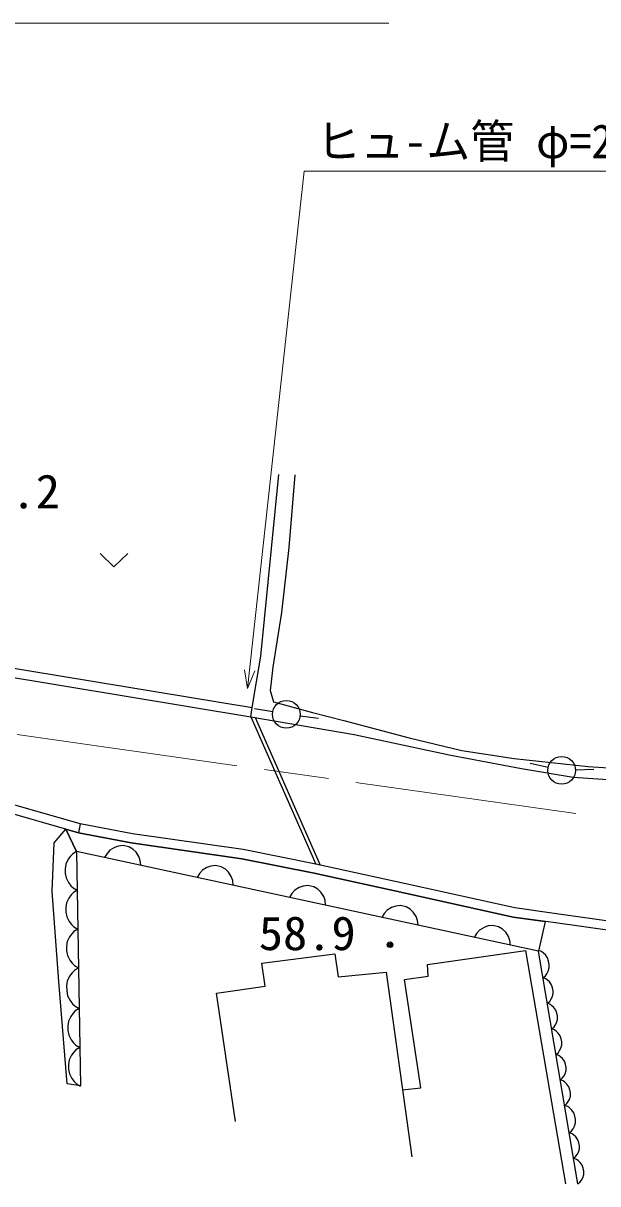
# Model space of a CAD drawing. Units: millimetres, scale not verified. Extents: x 40000 to 680000, y 20000 to 380000.
# Drawn here: x 209854 to 240912, y 248299 to 311075 of the extents above; entities that cross this region are included whole.
import ezdxf
from ezdxf.enums import TextEntityAlignment as Align

# ---------------------------------------------------------------- set-up
doc = ezdxf.new("R2010")
doc.units = ezdxf.units.MM
doc.header["$LTSCALE"] = 1000
doc.linetypes.add('CHAIN', pattern=[18.5, 12, -1.5, 3.5, -1.5])
for name, color, linetype, lineweight in [('M-BGD', 7, 'Continuous', 25), ('M-BMK', 2, 'CHAIN', 13), ('M-STR-HTXT', 7, 'Continuous', 13)]:
    doc.layers.add(name, color=color, linetype=linetype, lineweight=lineweight)
doc.styles.add('ＭＳ ゴシック', font='')
doc.styles.get('ＭＳ ゴシック').set_extended_font_data('MS Gothic')

msp = doc.modelspace()

# ---------------------------------------------------------------- linework, layer by layer
at = {"layer": 'M-BGD'}
for p, q in [((222693, 276845), (223667, 286661)), ((224543, 286643), (224219, 282708)), ((224219, 282708), (223821, 279206)), ((214007, 282387), (214757, 281667)), ((214757, 281667), (215507, 282387)), ((223821, 279206), (223352, 276246)), ((202367, 276845), (222151, 273560)), ((202449, 277338), (222233, 274053)), ((222233, 274053), (222693, 276845)), ((223352, 276246), (223208, 274982)), ((223208, 274982), (223388, 274368)), ((223388, 274368), (225482, 273791)), ((222151, 273560), (222233, 274053)), ((223341, 273823), (222356, 273997)), ((225482, 273791), (227179, 273358)), ((222151, 273560), (227735, 272599)), ((222151, 273560), (225670, 265593)), ((222388, 273519), (225913, 265540)), ((224824, 273607), (225818, 273492)), ((227179, 273358), (230717, 272419)), ((227735, 272599), (232970, 271480)), ((230717, 272419), (233569, 271733)), ((232970, 271480), (236797, 270758)), ((233569, 271733), (236385, 271300)), ((236385, 271300), (240393, 270866)), ((236797, 270758), (239577, 270289)), ((238225, 270823), (237249, 271040)), ((239707, 270685), (240707, 270719)), ((240393, 270866), (244003, 270650)), ((239577, 270289), (242248, 270108)), ((212937, 267771), (206671, 269570)), ((212843, 267280), (206588, 269073)), ((211527, 266739), (212164, 267475)), ((212164, 267475), (212735, 266277)), ((212735, 266277), (212164, 267475)), ((212164, 267475), (212843, 267280)), ((212937, 267771), (212843, 267280)), ((215766, 267229), (212937, 267771)), ((215684, 266736), (212843, 267280)), ((212843, 267280), (215684, 266736)), ((221749, 266377), (215766, 267229)), ((211421, 264110), (211527, 266739)), ((212735, 266277), (212527, 266148)), ((212735, 266277), (212948, 253594)), ((237710, 260877), (212735, 266277)), ((214544, 266336), (214384, 266166)), ((214781, 266490), (214544, 266336)), ((215002, 266565), (214781, 266490)), ((215254, 266592), (215002, 266565)), ((215567, 266524), (215254, 266592)), ((215784, 266395), (215567, 266524)), ((221664, 265884), (215684, 266736)), ((215684, 266736), (221664, 265884)), ((215954, 266236), (215784, 266395)), ((216108, 265998), (215954, 266236)), ((225670, 265593), (221749, 266377)), ((212158, 265595), (212121, 265343)), ((212280, 265849), (212158, 265595)), ((212403, 266020), (212280, 265849)), ((212527, 266148), (212403, 266020)), ((214384, 266166), (214255, 265949)), ((216183, 265777), (216108, 265998)), ((216210, 265526), (216183, 265777)), ((225572, 265103), (221664, 265884)), ((221664, 265884), (225572, 265103)), ((230538, 264518), (225670, 265593)), ((212121, 265343), (212125, 265091)), ((212125, 265091), (212171, 264840)), ((219379, 265086), (219250, 264868)), ((219539, 265256), (219379, 265086)), ((219777, 265410), (219539, 265256)), ((219997, 265485), (219777, 265410)), ((220249, 265512), (219997, 265485)), ((220562, 265444), (220249, 265512)), ((220779, 265315), (220562, 265444)), ((220949, 265156), (220779, 265315)), ((221103, 264918), (220949, 265156)), ((221178, 264697), (221103, 264918)), ((230431, 264029), (225572, 265103)), ((225572, 265103), (230431, 264029)), ((212171, 264840), (212301, 264590)), ((212301, 264590), (212430, 264424)), ((212430, 264424), (212558, 264300)), ((212558, 264300), (212770, 264177)), ((221205, 264446), (221178, 264697)), ((224772, 264329), (224534, 264176)), ((224992, 264405), (224772, 264329)), ((225244, 264432), (224992, 264405)), ((225557, 264364), (225244, 264432)), ((225774, 264235), (225557, 264364)), ((236432, 263218), (230538, 264518)), ((211776, 259243), (211421, 264110)), ((212316, 263750), (212194, 263496)), ((212439, 263920), (212316, 263750)), ((212563, 264048), (212439, 263920)), ((212770, 264177), (212563, 264048)), ((224374, 264006), (224245, 263788)), ((224534, 264176), (224374, 264006)), ((225945, 264076), (225774, 264235)), ((226098, 263838), (225945, 264076)), ((226173, 263617), (226098, 263838)), ((236344, 262725), (230431, 264029)), ((230431, 264029), (236344, 262725)), ((212194, 263496), (212156, 263243)), ((212156, 263243), (212160, 262991)), ((226200, 263366), (226173, 263617)), ((229529, 263096), (229369, 262926)), ((229767, 263249), (229529, 263096)), ((229988, 263324), (229767, 263249)), ((230239, 263352), (229988, 263324)), ((230552, 263284), (230239, 263352)), ((230769, 263155), (230552, 263284)), ((230940, 262996), (230769, 263155)), ((238561, 262927), (236432, 263218)), ((212160, 262991), (212206, 262740)), ((212206, 262740), (212337, 262490)), ((212337, 262490), (212465, 262324)), ((229369, 262926), (229240, 262708)), ((231093, 262758), (230940, 262996)), ((231168, 262537), (231093, 262758)), ((231195, 262286), (231168, 262537)), ((238493, 262431), (236344, 262725)), ((236344, 262725), (238077, 262488)), ((238077, 262488), (237710, 260877)), ((241941, 261939), (238493, 262431)), ((242011, 262434), (238561, 262927)), ((212474, 261820), (212351, 261650)), ((212465, 262324), (212594, 262200)), ((212598, 261948), (212474, 261820)), ((212594, 262200), (212806, 262078)), ((212806, 262078), (212598, 261948)), ((234364, 261846), (234236, 261628)), ((234524, 262016), (234364, 261846)), ((234762, 262169), (234524, 262016)), ((234983, 262244), (234762, 262169)), ((235234, 262272), (234983, 262244)), ((235547, 262204), (235234, 262272)), ((235765, 262075), (235547, 262204)), ((235935, 261916), (235765, 262075)), ((236088, 261678), (235935, 261916)), ((212229, 261396), (212191, 261143)), ((212351, 261650), (212229, 261396)), ((236163, 261457), (236088, 261678)), ((236190, 261206), (236163, 261457)), ((212191, 261143), (212196, 260891)), ((212196, 260891), (212242, 260640)), ((212242, 260640), (212372, 260390)), ((222754, 260238), (226697, 260735)), ((226697, 260735), (226875, 259492)), ((231706, 260165), (237000, 260911)), ((237000, 260911), (239167, 248299)), ((237866, 260856), (237703, 260919)), ((239842, 248299), (237710, 260877)), ((237970, 260782), (237866, 260856)), ((238079, 260679), (237970, 260782)), ((238198, 260516), (238079, 260679)), ((212372, 260390), (212501, 260224)), ((212501, 260224), (212629, 260101)), ((212841, 259978), (212623, 259842)), ((212629, 260101), (212841, 259978)), ((222931, 258994), (222754, 260238)), ((231742, 259526), (231706, 260165)), ((238257, 260344), (238198, 260516)), ((238229, 259791), (238288, 259984)), ((238287, 260166), (238257, 260344)), ((238288, 259984), (238287, 260166)), ((212364, 259530), (212237, 259264)), ((212493, 259708), (212364, 259530)), ((212623, 259842), (212493, 259708)), ((226875, 259492), (229468, 259740)), ((229468, 259740), (230854, 249756)), ((230463, 259348), (231742, 259526)), ((231351, 253486), (230463, 259348)), ((237954, 259440), (238087, 259554)), ((238106, 259381), (237954, 259440)), ((238087, 259554), (238161, 259658)), ((238203, 259312), (238106, 259381)), ((238161, 259658), (238229, 259791)), ((238304, 259216), (238203, 259312)), ((212238, 253701), (211776, 259243)), ((212237, 259264), (212197, 258999)), ((212197, 258999), (212202, 258735)), ((212202, 258735), (212250, 258472)), ((220302, 258603), (222931, 258994)), ((238415, 259064), (238304, 259216)), ((238471, 258903), (238415, 259064)), ((238499, 258738), (238471, 258903)), ((238500, 258567), (238499, 258738)), ((212250, 258472), (212387, 258210)), ((212387, 258210), (212522, 258036)), ((212522, 258036), (212656, 257907)), ((221333, 251676), (220302, 258603)), ((238188, 258060), (238312, 258166)), ((238340, 258001), (238188, 258060)), ((238312, 258166), (238381, 258263)), ((238381, 258263), (238445, 258388)), ((238445, 258388), (238500, 258567)), ((212546, 257521), (212423, 257351)), ((212670, 257649), (212546, 257521)), ((212656, 257907), (212878, 257778)), ((212878, 257778), (212670, 257649)), ((238437, 257932), (238340, 258001)), ((238538, 257836), (238437, 257932)), ((238649, 257684), (238538, 257836)), ((238705, 257523), (238649, 257684)), ((238733, 257357), (238705, 257523)), ((212301, 257097), (212264, 256844)), ((212264, 256844), (212268, 256592)), ((212423, 257351), (212301, 257097)), ((238422, 256680), (238546, 256786)), ((238546, 256786), (238615, 256883)), ((238615, 256883), (238679, 257007)), ((238679, 257007), (238733, 257187)), ((238733, 257187), (238733, 257357)), ((212268, 256592), (212314, 256341)), ((212314, 256341), (212444, 256091)), ((238574, 256620), (238422, 256680)), ((238671, 256552), (238574, 256620)), ((238772, 256455), (238671, 256552)), ((238883, 256304), (238772, 256455)), ((238939, 256143), (238883, 256304)), ((238967, 255977), (238939, 256143)), ((212444, 256091), (212573, 255925)), ((212573, 255925), (212701, 255801)), ((212705, 255549), (212582, 255421)), ((212701, 255801), (212913, 255679)), ((212913, 255679), (212705, 255549)), ((238780, 255406), (238849, 255503)), ((238849, 255503), (238913, 255627)), ((238913, 255627), (238967, 255807)), ((238967, 255807), (238967, 255977)), ((212337, 254997), (212299, 254744)), ((212458, 255251), (212337, 254997)), ((212582, 255421), (212458, 255251)), ((238656, 255300), (238780, 255406)), ((238808, 255240), (238656, 255300)), ((238905, 255171), (238808, 255240)), ((239006, 255075), (238905, 255171)), ((239117, 254923), (239006, 255075)), ((239173, 254762), (239117, 254923)), ((212299, 254744), (212303, 254492)), ((212303, 254492), (212349, 254241)), ((239082, 254122), (239147, 254247)), ((239147, 254247), (239201, 254426)), ((239201, 254597), (239173, 254762)), ((239201, 254426), (239201, 254597)), ((212948, 253594), (212238, 253701)), ((212349, 254241), (212480, 253991)), ((212480, 253991), (212608, 253825)), ((212608, 253825), (212736, 253701)), ((212736, 253701), (212949, 253579)), ((238890, 253919), (239014, 254025)), ((239042, 253860), (238890, 253919)), ((239014, 254025), (239082, 254122)), ((239139, 253791), (239042, 253860)), ((239240, 253695), (239139, 253791)), ((239351, 253543), (239240, 253695)), ((230352, 253374), (231351, 253486)), ((239407, 253382), (239351, 253543)), ((239380, 252866), (239435, 253046)), ((239435, 253216), (239407, 253382)), ((239435, 253046), (239435, 253216)), ((239124, 252539), (239248, 252645)), ((239287, 252475), (239124, 252539)), ((239248, 252645), (239316, 252742)), ((239390, 252402), (239287, 252475)), ((239316, 252742), (239380, 252866)), ((239499, 252298), (239390, 252402)), ((239618, 252136), (239499, 252298)), ((239678, 251963), (239618, 252136)), ((239708, 251786), (239678, 251963)), ((239708, 251603), (239708, 251786)), ((239374, 251060), (239507, 251174)), ((239507, 251174), (239581, 251278)), ((239581, 251278), (239649, 251411)), ((239649, 251411), (239708, 251603)), ((239526, 251001), (239374, 251060)), ((239623, 250932), (239526, 251001)), ((239725, 250835), (239623, 250932)), ((239836, 250684), (239725, 250835)), ((239891, 250523), (239836, 250684)), ((239919, 250357), (239891, 250523)), ((239732, 249786), (239801, 249883)), ((239801, 249883), (239865, 250007)), ((239865, 250007), (239920, 250187)), ((239920, 250187), (239919, 250357)), ((239608, 249680), (239732, 249786)), ((239760, 249620), (239608, 249680)), ((239857, 249551), (239760, 249620)), ((239959, 249455), (239857, 249551)), ((240070, 249303), (239959, 249455)), ((240125, 249143), (240070, 249303)), ((240035, 248502), (240099, 248627)), ((240099, 248627), (240154, 248807)), ((240153, 248977), (240125, 249143)), ((240154, 248807), (240153, 248977)), ((239842, 248299), (239966, 248406)), ((239966, 248406), (240035, 248502))]:
    msp.add_line(p, q, dxfattribs=at)
for centre, radius in [((224079, 273692), 750), ((238958, 270660), 750), ((229684, 261228), 150), ((229684, 261228), 90), ((229684, 261228), 30)]:
    msp.add_circle(centre, radius, dxfattribs=at)
at = {"layer": 'M-BMK'}
msp.add_line((172887, 277774), (241117, 268126), dxfattribs=at)
at = {"layer": 'M-STR-HTXT'}
for p, q in [((202928, 311075), (229612, 311075)), ((221984, 275082), (225042, 303077)), ((225042, 303077), (251725, 303077)), ((221984, 275082), (221814, 276107)), ((222370, 276046), (221984, 275082))]:
    msp.add_line(p, q, dxfattribs=at)

# ---------------------------------------------------------------- texts
at = {"layer": 'M-BGD', "style": 'ＭＳ ゴシック', "width": 1.05}
for s, p in [('57.2', (206601, 284286)), ('58.9', (222588, 260387))]:
    msp.add_text(s, height=1833, dxfattribs=at).set_placement(p, align=Align.BOTTOM_LEFT)
at = {"layer": 'M-STR-HTXT', "style": 'ＭＳ ゴシック', "width": 0.95}
msp.add_text('ヒュ-ム管 φ=200 L=7.8', height=1833, dxfattribs=at).set_placement((225708, 303225), align=Align.BOTTOM_LEFT)

doc.saveas('drawing.dxf')
